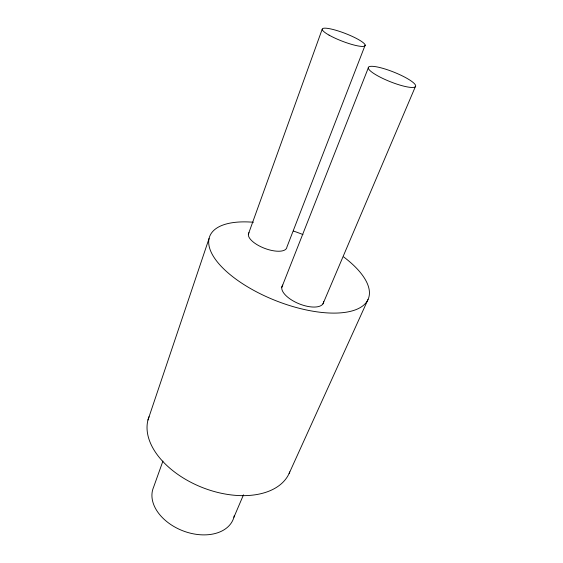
<?xml version="1.0" encoding="UTF-8"?>
<svg xmlns="http://www.w3.org/2000/svg" width="563" height="563" viewBox="0 0 563 563"><rect width="100%" height="100%" fill="white"/><g stroke="black" fill="none" stroke-linecap="round" stroke-linejoin="round"><path stroke-width="0.84" d="M147.963 420.019L209.063 238.508M162.925 461.09L153.53 487.354A42.929 29.234 21.3 0 0 184.784 531.514A42.929 29.234 21.3 0 0 234.307 515.588M248.424 233.997L322.184 29.255M365.162 45.131L286.912 247.066A20.388 8.213 20.7 0 1 264.645 248.353A20.388 8.213 20.7 0 1 249.015 232.688M281.76 287.411L368.244 68.06M322.944 303.893L415.332 86.737A25.469 5.109 21.8 0 0 383.734 68.602A25.469 5.109 21.8 0 0 376.788 75.315A25.469 5.109 21.8 0 0 415.332 86.737M233.919 517.235L243.483 494.821M289.122 473.455L368.047 299.46M323.704 301.43A22.316 9.845 22.2 0 1 299.34 303.9A22.316 9.845 22.2 0 1 282.767 285.047M343.655 256.932A85.231 35.736 21.5 0 1 340.995 312.824A85.231 35.736 21.5 0 1 221.878 267.059A85.231 35.736 21.5 0 1 253.392 222.258M293.365 231.013A85.231 35.736 21.5 0 1 302.971 234.567M289.79 471.857A75.583 46.384 21.5 0 1 202.589 487.614A75.583 46.384 21.5 0 1 149.04 416.711M329.045 35.11A22.992 4.159 21.1 0 0 364.634 46.089A22.992 4.159 21.1 0 0 337.357 30.698A22.992 4.159 21.1 0 0 329.045 35.11"/></g></svg>
